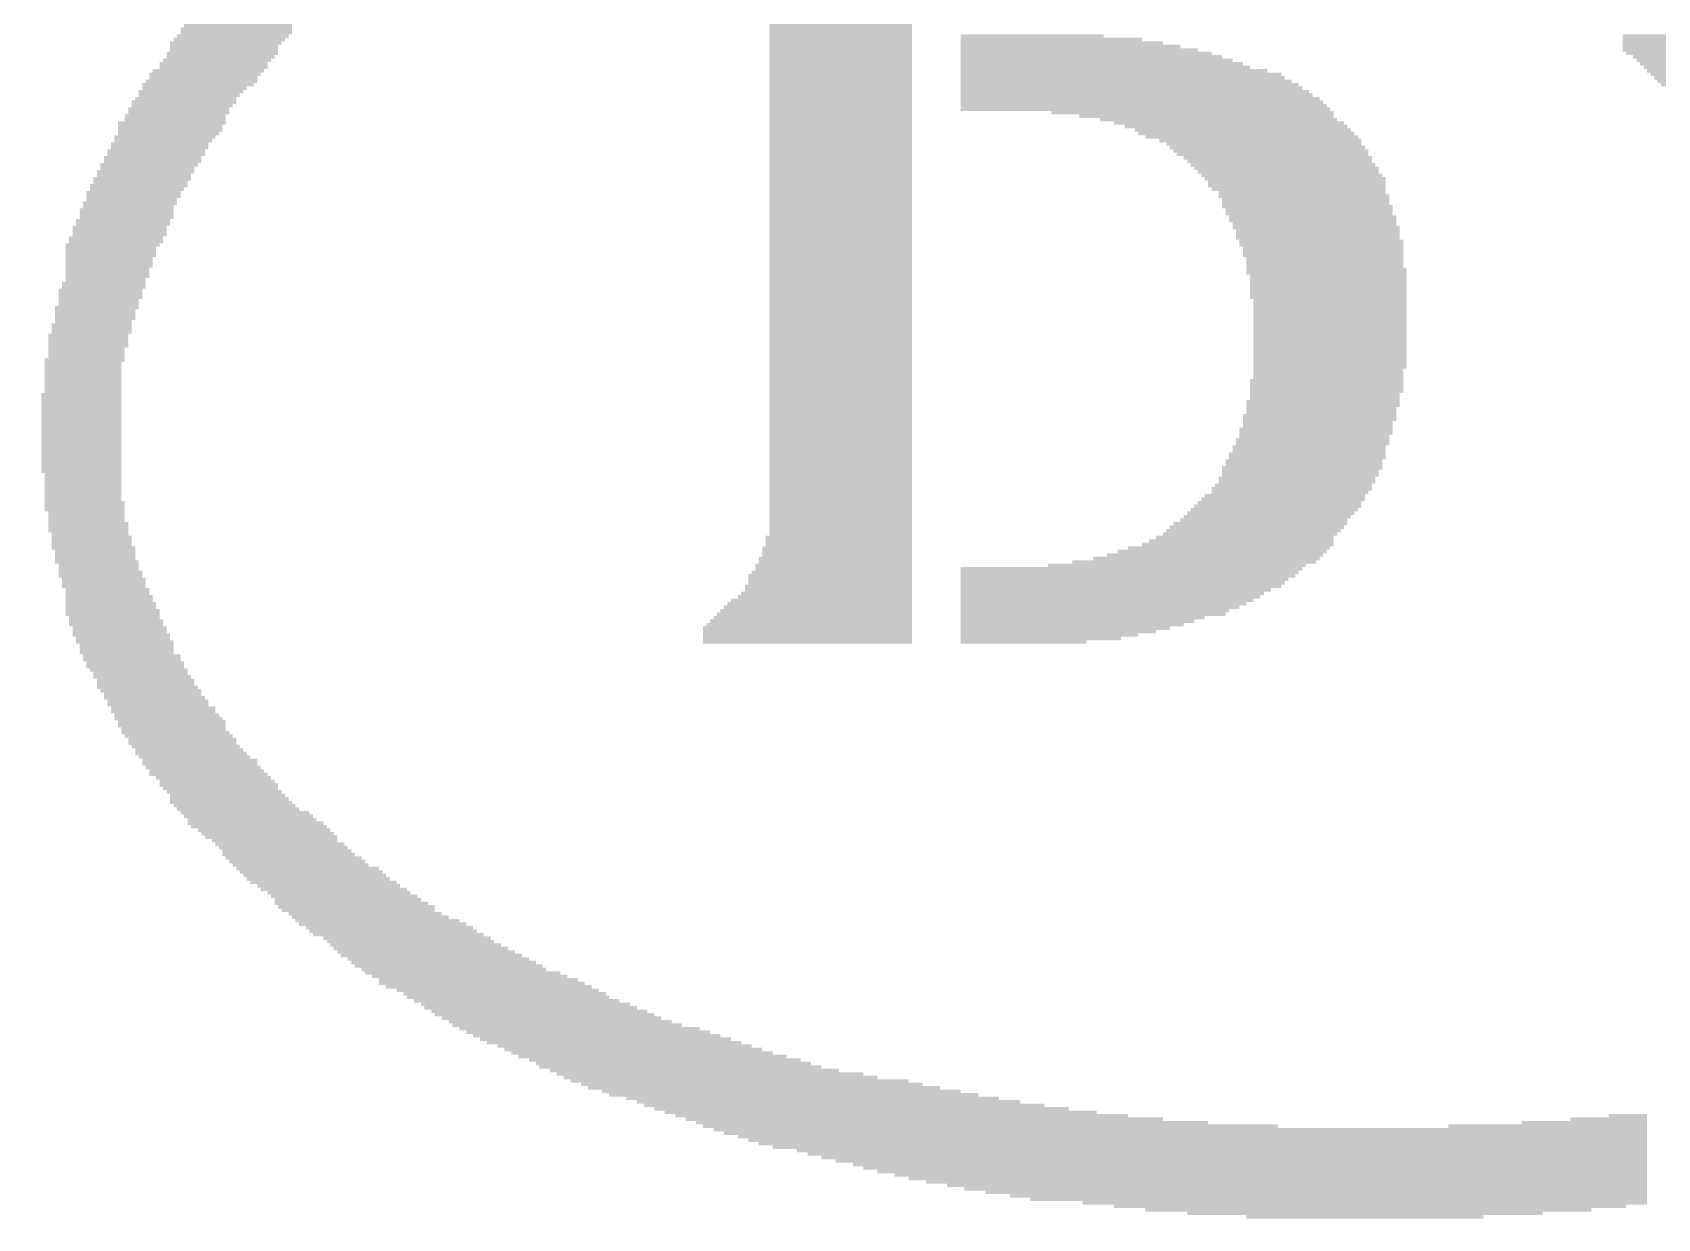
# Model space of a CAD drawing. Extents: x 0 to 87.3, y -2.5 to 56.
# Drawn here: x 33.679 to 36.286, y 21.513 to 23.415 of the extents above; entities that cross this region are included whole.
import ezdxf

# ---------------------------------------------------------------- set-up
doc = ezdxf.new("R2010")
doc.units = 0
doc.layers.add('BG_SILKSCREEN_TOP', color=254, linetype='CONTINUOUS')

msp = doc.modelspace()

# ---------------------------------------------------------------- linework, layer by layer
at = {"layer": 'BG_SILKSCREEN_TOP', "const_width": 0.02794}
for points in [[(33.933384, 23.42642), (34.095436, 23.42642)], [(34.860992, 23.42642), (35.0901, 23.42642)], [(33.911032, 23.39848), (34.073084, 23.39848)], [(33.91662, 23.409656), (34.078672, 23.409656)], [(33.91662, 23.404068), (34.073084, 23.404068)], [(33.922208, 23.415244), (34.08426, 23.415244)], [(33.927796, 23.420832), (34.089848, 23.420832)], [(34.860992, 23.420832), (35.0901, 23.420832)], [(34.860992, 23.415244), (35.0901, 23.415244)], [(34.860992, 23.409656), (35.0901, 23.409656)], [(34.860992, 23.404068), (35.0901, 23.404068)], [(34.860992, 23.39848), (35.0901, 23.39848)], [(35.168332, 23.39848), (35.39744, 23.39848)], [(36.230052, 23.39848), (36.59886, 23.39848)], [(33.894268, 23.37054), (34.05632, 23.37054)], [(33.899856, 23.387304), (34.067496, 23.387304)], [(33.899856, 23.381716), (34.061908, 23.381716)], [(33.899856, 23.376128), (34.05632, 23.376128)], [(33.905444, 23.392892), (34.073084, 23.392892)], [(34.860992, 23.392892), (35.0901, 23.392892)], [(34.860992, 23.387304), (35.0901, 23.387304)], [(34.860992, 23.381716), (35.0901, 23.381716)], [(34.860992, 23.376128), (35.0901, 23.376128)], [(34.860992, 23.37054), (35.0901, 23.37054)], [(35.168332, 23.392892), (35.458908, 23.392892)], [(35.168332, 23.387304), (35.492436, 23.387304)], [(35.168332, 23.381716), (35.520376, 23.381716)], [(35.168332, 23.376128), (35.548316, 23.376128)], [(35.168332, 23.37054), (35.570668, 23.37054)], [(36.23564, 23.392892), (36.59886, 23.392892)], [(36.246816, 23.387304), (36.59886, 23.387304)], [(36.252404, 23.381716), (36.59886, 23.381716)], [(36.257992, 23.376128), (36.59886, 23.376128)], [(36.26358, 23.37054), (36.59886, 23.37054)], [(33.883092, 23.353776), (34.039556, 23.353776)], [(33.883092, 23.348188), (34.039556, 23.348188)], [(33.88868, 23.359364), (34.045144, 23.359364)], [(33.894268, 23.364952), (34.050732, 23.364952)], [(34.860992, 23.364952), (35.0901, 23.364952)], [(34.860992, 23.359364), (35.0901, 23.359364)], [(34.860992, 23.353776), (35.0901, 23.353776)], [(34.860992, 23.348188), (35.0901, 23.348188)], [(35.168332, 23.364952), (35.587432, 23.364952)], [(35.168332, 23.359364), (35.604196, 23.359364)], [(35.168332, 23.353776), (35.62096, 23.353776)], [(35.168332, 23.348188), (35.632136, 23.348188)], [(36.269168, 23.364952), (36.59886, 23.364952)], [(36.274756, 23.359364), (36.59886, 23.359364)], [(36.280344, 23.353776), (36.59886, 23.353776)], [(36.285932, 23.348188), (36.59886, 23.348188)], [(33.855152, 23.320248), (34.006028, 23.320248)], [(33.86074, 23.325836), (34.011616, 23.325836)], [(33.866328, 23.337012), (34.022792, 23.337012)], [(33.866328, 23.331424), (34.017204, 23.331424)], [(33.871916, 23.3426), (34.033968, 23.3426)], [(34.860992, 23.3426), (35.0901, 23.3426)], [(34.860992, 23.337012), (35.0901, 23.337012)], [(34.860992, 23.331424), (35.0901, 23.331424)], [(34.860992, 23.325836), (35.0901, 23.325836)], [(34.860992, 23.320248), (35.0901, 23.320248)], [(35.168332, 23.3426), (35.660076, 23.3426)], [(35.168332, 23.337012), (35.682428, 23.337012)], [(35.168332, 23.331424), (35.688016, 23.331424)], [(35.168332, 23.325836), (35.699192, 23.325836)], [(35.168332, 23.320248), (35.710368, 23.320248)], [(36.29152, 23.3426), (36.59886, 23.3426)], [(33.838388, 23.292308), (33.989264, 23.292308)], [(33.843976, 23.297896), (33.994852, 23.297896)], [(33.849564, 23.309072), (34.00044, 23.309072)], [(33.849564, 23.303484), (33.994852, 23.303484)], [(33.855152, 23.31466), (34.006028, 23.31466)], [(34.860992, 23.31466), (35.0901, 23.31466)], [(34.860992, 23.309072), (35.0901, 23.309072)], [(34.860992, 23.303484), (35.0901, 23.303484)], [(34.860992, 23.297896), (35.0901, 23.297896)], [(34.860992, 23.292308), (35.0901, 23.292308)], [(35.168332, 23.31466), (35.715956, 23.31466)], [(35.168332, 23.309072), (35.727132, 23.309072)], [(35.168332, 23.303484), (35.73272, 23.303484)], [(35.31362, 23.297896), (35.743896, 23.297896)], [(35.358324, 23.292308), (35.749484, 23.292308)], [(33.827212, 23.269956), (33.983676, 23.269956)], [(33.8328, 23.281132), (33.989264, 23.281132)], [(33.8328, 23.275544), (33.983676, 23.275544)], [(33.838388, 23.28672), (33.989264, 23.28672)], [(34.860992, 23.28672), (35.0901, 23.28672)], [(34.860992, 23.281132), (35.0901, 23.281132)], [(34.860992, 23.275544), (35.0901, 23.275544)], [(34.860992, 23.269956), (35.0901, 23.269956)], [(35.391852, 23.28672), (35.755072, 23.28672)], [(35.414204, 23.281132), (35.76066, 23.281132)], [(35.430968, 23.275544), (35.766248, 23.275544)], [(35.447732, 23.269956), (35.766248, 23.269956)], [(33.816036, 23.25878), (33.9725, 23.25878)], [(33.816036, 23.253192), (33.966912, 23.253192)], [(33.816036, 23.247604), (33.961324, 23.247604)], [(33.816036, 23.242016), (33.961324, 23.242016)], [(33.827212, 23.264368), (33.978088, 23.264368)], [(34.860992, 23.264368), (35.0901, 23.264368)], [(34.860992, 23.25878), (35.0901, 23.25878)], [(34.860992, 23.253192), (35.0901, 23.253192)], [(34.860992, 23.247604), (35.0901, 23.247604)], [(34.860992, 23.242016), (35.0901, 23.242016)], [(35.45332, 23.264368), (35.771836, 23.264368)], [(35.464496, 23.25878), (35.783012, 23.25878)], [(35.486848, 23.253192), (35.7886, 23.253192)], [(35.498024, 23.247604), (35.794188, 23.247604)], [(35.503612, 23.242016), (35.799776, 23.242016)], [(33.799272, 23.214076), (33.94456, 23.214076)], [(33.80486, 23.225252), (33.950148, 23.225252)], [(33.80486, 23.219664), (33.950148, 23.219664)], [(33.810448, 23.236428), (33.955736, 23.236428)], [(33.810448, 23.23084), (33.955736, 23.23084)], [(34.860992, 23.236428), (35.0901, 23.236428)], [(34.860992, 23.23084), (35.0901, 23.23084)], [(34.860992, 23.225252), (35.0901, 23.225252)], [(34.860992, 23.219664), (35.0901, 23.219664)], [(34.860992, 23.214076), (35.0901, 23.214076)], [(35.5092, 23.236428), (35.805364, 23.236428)], [(35.514788, 23.23084), (35.810952, 23.23084)], [(35.525964, 23.225252), (35.810952, 23.225252)], [(35.531552, 23.219664), (35.81654, 23.219664)], [(35.53714, 23.214076), (35.822128, 23.214076)], [(33.788096, 23.191724), (33.933384, 23.191724)], [(33.793684, 23.2029), (33.938972, 23.2029)], [(33.793684, 23.197312), (33.933384, 23.197312)], [(33.799272, 23.208488), (33.938972, 23.208488)], [(34.860992, 23.208488), (35.0901, 23.208488)], [(34.860992, 23.2029), (35.0901, 23.2029)], [(34.860992, 23.197312), (35.0901, 23.197312)], [(34.860992, 23.191724), (35.0901, 23.191724)], [(35.542728, 23.208488), (35.822128, 23.208488)], [(35.548316, 23.2029), (35.827716, 23.2029)], [(35.553904, 23.197312), (35.827716, 23.197312)], [(35.559492, 23.191724), (35.833304, 23.191724)], [(33.77692, 23.169372), (33.91662, 23.169372)], [(33.77692, 23.163784), (33.91662, 23.163784)], [(33.782508, 23.180548), (33.927796, 23.180548)], [(33.782508, 23.17496), (33.922208, 23.17496)], [(33.788096, 23.186136), (33.927796, 23.186136)], [(34.860992, 23.186136), (35.0901, 23.186136)], [(34.860992, 23.180548), (35.0901, 23.180548)], [(34.860992, 23.17496), (35.0901, 23.17496)], [(34.860992, 23.169372), (35.0901, 23.169372)], [(34.860992, 23.163784), (35.0901, 23.163784)], [(35.56508, 23.186136), (35.838892, 23.186136)], [(35.56508, 23.180548), (35.838892, 23.180548)], [(35.570668, 23.17496), (35.84448, 23.17496)], [(35.581844, 23.169372), (35.850068, 23.169372)], [(35.581844, 23.163784), (35.850068, 23.163784)], [(33.765744, 23.14702), (33.905444, 23.14702)], [(33.765744, 23.141432), (33.905444, 23.141432)], [(33.765744, 23.135844), (33.905444, 23.135844)], [(33.771332, 23.158196), (33.911032, 23.158196)], [(33.771332, 23.152608), (33.911032, 23.152608)], [(34.860992, 23.158196), (35.0901, 23.158196)], [(34.860992, 23.152608), (35.0901, 23.152608)], [(34.860992, 23.14702), (35.0901, 23.14702)], [(34.860992, 23.141432), (35.0901, 23.141432)], [(34.860992, 23.135844), (35.0901, 23.135844)], [(35.587432, 23.158196), (35.850068, 23.158196)], [(35.587432, 23.152608), (35.850068, 23.152608)], [(35.587432, 23.14702), (35.850068, 23.14702)], [(35.59302, 23.141432), (35.855656, 23.141432)], [(35.59302, 23.135844), (35.855656, 23.135844)], [(33.754568, 23.11908), (33.899856, 23.11908)], [(33.754568, 23.113492), (33.894268, 23.113492)], [(33.760156, 23.130256), (33.905444, 23.130256)], [(33.760156, 23.124668), (33.899856, 23.124668)], [(34.860992, 23.130256), (35.0901, 23.130256)], [(34.860992, 23.124668), (35.0901, 23.124668)], [(34.860992, 23.11908), (35.0901, 23.11908)], [(34.860992, 23.113492), (35.0901, 23.113492)], [(35.598608, 23.130256), (35.855656, 23.130256)], [(35.598608, 23.124668), (35.861244, 23.124668)], [(35.604196, 23.11908), (35.861244, 23.11908)], [(35.604196, 23.113492), (35.861244, 23.113492)], [(33.743392, 23.09114), (33.88868, 23.09114)], [(33.743392, 23.085552), (33.883092, 23.085552)], [(33.74898, 23.102316), (33.894268, 23.102316)], [(33.74898, 23.096728), (33.88868, 23.096728)], [(33.754568, 23.107904), (33.894268, 23.107904)], [(34.860992, 23.107904), (35.0901, 23.107904)], [(34.860992, 23.102316), (35.0901, 23.102316)], [(34.860992, 23.096728), (35.0901, 23.096728)], [(34.860992, 23.09114), (35.0901, 23.09114)], [(34.860992, 23.085552), (35.0901, 23.085552)], [(35.609784, 23.107904), (35.866832, 23.107904)], [(35.609784, 23.102316), (35.866832, 23.102316)], [(35.609784, 23.096728), (35.866832, 23.096728)], [(35.615372, 23.09114), (35.87242, 23.09114)], [(35.615372, 23.085552), (35.87242, 23.085552)], [(33.732216, 23.0632), (33.871916, 23.0632)], [(33.732216, 23.057612), (33.871916, 23.057612)], [(33.737804, 23.074376), (33.877504, 23.074376)], [(33.737804, 23.068788), (33.877504, 23.068788)], [(33.743392, 23.079964), (33.877504, 23.079964)], [(34.860992, 23.079964), (35.0901, 23.079964)], [(34.860992, 23.074376), (35.0901, 23.074376)], [(34.860992, 23.068788), (35.0901, 23.068788)], [(34.860992, 23.0632), (35.0901, 23.0632)], [(34.860992, 23.057612), (35.0901, 23.057612)], [(35.62096, 23.079964), (35.87242, 23.079964)], [(35.62096, 23.074376), (35.87242, 23.074376)], [(35.62096, 23.068788), (35.878008, 23.068788)], [(35.626548, 23.0632), (35.878008, 23.0632)], [(35.626548, 23.057612), (35.878008, 23.057612)], [(33.732216, 23.052024), (33.871916, 23.052024)], [(33.732216, 23.046436), (33.866328, 23.046436)], [(33.732216, 23.040848), (33.866328, 23.040848)], [(33.732216, 23.03526), (33.866328, 23.03526)], [(34.860992, 23.052024), (35.0901, 23.052024)], [(34.860992, 23.046436), (35.0901, 23.046436)], [(34.860992, 23.040848), (35.0901, 23.040848)], [(34.860992, 23.03526), (35.0901, 23.03526)], [(35.626548, 23.052024), (35.878008, 23.052024)], [(35.626548, 23.046436), (35.878008, 23.046436)], [(35.626548, 23.040848), (35.878008, 23.040848)], [(35.632136, 23.03526), (35.878008, 23.03526)], [(33.732216, 23.029672), (33.86074, 23.029672)], [(33.732216, 23.024084), (33.86074, 23.024084)], [(33.732216, 23.018496), (33.86074, 23.018496)], [(33.732216, 23.012908), (33.855152, 23.012908)], [(33.732216, 23.00732), (33.855152, 23.00732)], [(34.860992, 23.029672), (35.0901, 23.029672)], [(34.860992, 23.024084), (35.0901, 23.024084)], [(34.860992, 23.018496), (35.0901, 23.018496)], [(34.860992, 23.012908), (35.0901, 23.012908)], [(34.860992, 23.00732), (35.0901, 23.00732)], [(35.632136, 23.029672), (35.878008, 23.029672)], [(35.632136, 23.024084), (35.883596, 23.024084)], [(35.632136, 23.018496), (35.883596, 23.018496)], [(35.632136, 23.012908), (35.883596, 23.012908)], [(35.632136, 23.00732), (35.883596, 23.00732)], [(33.72104, 22.990556), (33.849564, 22.990556)], [(33.72104, 22.984968), (33.849564, 22.984968)], [(33.72104, 22.97938), (33.843976, 22.97938)], [(33.726628, 23.001732), (33.855152, 23.001732)], [(33.726628, 22.996144), (33.849564, 22.996144)], [(34.860992, 23.001732), (35.0901, 23.001732)], [(34.860992, 22.996144), (35.0901, 22.996144)], [(34.860992, 22.990556), (35.0901, 22.990556)], [(34.860992, 22.984968), (35.0901, 22.984968)], [(34.860992, 22.97938), (35.0901, 22.97938)], [(35.632136, 23.001732), (35.883596, 23.001732)], [(35.637724, 22.996144), (35.883596, 22.996144)], [(35.637724, 22.990556), (35.883596, 22.990556)], [(35.637724, 22.984968), (35.883596, 22.984968)], [(35.637724, 22.97938), (35.883596, 22.97938)], [(33.715452, 22.962616), (33.838388, 22.962616)], [(33.715452, 22.957028), (33.838388, 22.957028)], [(33.72104, 22.973792), (33.843976, 22.973792)], [(33.72104, 22.968204), (33.843976, 22.968204)], [(34.860992, 22.973792), (35.0901, 22.973792)], [(34.860992, 22.968204), (35.0901, 22.968204)], [(34.860992, 22.962616), (35.0901, 22.962616)], [(34.860992, 22.957028), (35.0901, 22.957028)], [(35.637724, 22.973792), (35.883596, 22.973792)], [(35.637724, 22.968204), (35.883596, 22.968204)], [(35.637724, 22.962616), (35.883596, 22.962616)], [(35.637724, 22.957028), (35.883596, 22.957028)], [(33.709864, 22.934676), (33.8328, 22.934676)], [(33.709864, 22.929088), (33.8328, 22.929088)], [(33.715452, 22.95144), (33.838388, 22.95144)], [(33.715452, 22.945852), (33.838388, 22.945852)], [(33.715452, 22.940264), (33.8328, 22.940264)], [(34.860992, 22.95144), (35.0901, 22.95144)], [(34.860992, 22.945852), (35.0901, 22.945852)], [(34.860992, 22.940264), (35.0901, 22.940264)], [(34.860992, 22.934676), (35.0901, 22.934676)], [(34.860992, 22.929088), (35.0901, 22.929088)], [(35.637724, 22.95144), (35.883596, 22.95144)], [(35.637724, 22.945852), (35.883596, 22.945852)], [(35.637724, 22.940264), (35.883596, 22.940264)], [(35.637724, 22.934676), (35.883596, 22.934676)], [(35.637724, 22.929088), (35.883596, 22.929088)], [(33.704276, 22.917912), (33.827212, 22.917912)], [(33.704276, 22.912324), (33.827212, 22.912324)], [(33.704276, 22.906736), (33.827212, 22.906736)], [(33.704276, 22.901148), (33.827212, 22.901148)], [(33.709864, 22.9235), (33.8328, 22.9235)], [(34.860992, 22.9235), (35.0901, 22.9235)], [(34.860992, 22.917912), (35.0901, 22.917912)], [(34.860992, 22.912324), (35.0901, 22.912324)], [(34.860992, 22.906736), (35.0901, 22.906736)], [(34.860992, 22.901148), (35.0901, 22.901148)], [(35.637724, 22.9235), (35.883596, 22.9235)], [(35.637724, 22.917912), (35.883596, 22.917912)], [(35.637724, 22.912324), (35.883596, 22.912324)], [(35.637724, 22.906736), (35.883596, 22.906736)], [(35.637724, 22.901148), (35.883596, 22.901148)], [(33.698688, 22.878796), (33.821624, 22.878796)], [(33.704276, 22.89556), (33.821624, 22.89556)], [(33.704276, 22.889972), (33.821624, 22.889972)], [(33.704276, 22.884384), (33.821624, 22.884384)], [(34.860992, 22.89556), (35.0901, 22.89556)], [(34.860992, 22.889972), (35.0901, 22.889972)], [(34.860992, 22.884384), (35.0901, 22.884384)], [(34.860992, 22.878796), (35.0901, 22.878796)], [(35.637724, 22.89556), (35.883596, 22.89556)], [(35.637724, 22.889972), (35.883596, 22.889972)], [(35.637724, 22.884384), (35.878008, 22.884384)], [(35.637724, 22.878796), (35.878008, 22.878796)], [(33.698688, 22.873208), (33.821624, 22.873208)], [(33.698688, 22.86762), (33.821624, 22.86762)], [(33.698688, 22.862032), (33.821624, 22.862032)], [(33.698688, 22.856444), (33.821624, 22.856444)], [(33.698688, 22.850856), (33.821624, 22.850856)], [(34.860992, 22.873208), (35.0901, 22.873208)], [(34.860992, 22.86762), (35.0901, 22.86762)], [(34.860992, 22.862032), (35.0901, 22.862032)], [(34.860992, 22.856444), (35.0901, 22.856444)], [(34.860992, 22.850856), (35.0901, 22.850856)], [(35.637724, 22.873208), (35.878008, 22.873208)], [(35.637724, 22.86762), (35.878008, 22.86762)], [(35.637724, 22.862032), (35.878008, 22.862032)], [(35.637724, 22.856444), (35.878008, 22.856444)], [(35.637724, 22.850856), (35.878008, 22.850856)], [(33.6931, 22.822916), (33.821624, 22.822916)], [(33.698688, 22.845268), (33.821624, 22.845268)], [(33.698688, 22.83968), (33.821624, 22.83968)], [(33.698688, 22.834092), (33.821624, 22.834092)], [(33.698688, 22.828504), (33.821624, 22.828504)], [(34.860992, 22.845268), (35.0901, 22.845268)], [(34.860992, 22.83968), (35.0901, 22.83968)], [(34.860992, 22.834092), (35.0901, 22.834092)], [(34.860992, 22.828504), (35.0901, 22.828504)], [(34.860992, 22.822916), (35.0901, 22.822916)], [(35.632136, 22.845268), (35.87242, 22.845268)], [(35.632136, 22.83968), (35.87242, 22.83968)], [(35.632136, 22.834092), (35.87242, 22.834092)], [(35.632136, 22.828504), (35.87242, 22.828504)], [(35.632136, 22.822916), (35.866832, 22.822916)], [(33.6931, 22.817328), (33.821624, 22.817328)], [(33.6931, 22.81174), (33.821624, 22.81174)], [(33.6931, 22.806152), (33.821624, 22.806152)], [(33.6931, 22.800564), (33.821624, 22.800564)], [(34.860992, 22.817328), (35.0901, 22.817328)], [(34.860992, 22.81174), (35.0901, 22.81174)], [(34.860992, 22.806152), (35.0901, 22.806152)], [(34.860992, 22.800564), (35.0901, 22.800564)], [(35.626548, 22.81174), (35.866832, 22.81174)], [(35.626548, 22.806152), (35.866832, 22.806152)], [(35.626548, 22.800564), (35.861244, 22.800564)], [(35.632136, 22.817328), (35.866832, 22.817328)], [(33.6931, 22.794976), (33.821624, 22.794976)], [(33.6931, 22.789388), (33.821624, 22.789388)], [(33.6931, 22.7838), (33.821624, 22.7838)], [(33.6931, 22.778212), (33.821624, 22.778212)], [(33.6931, 22.772624), (33.821624, 22.772624)], [(34.860992, 22.794976), (35.0901, 22.794976)], [(34.860992, 22.789388), (35.0901, 22.789388)], [(34.860992, 22.7838), (35.0901, 22.7838)], [(34.860992, 22.778212), (35.0901, 22.778212)], [(34.860992, 22.772624), (35.0901, 22.772624)], [(35.62096, 22.789388), (35.861244, 22.789388)], [(35.62096, 22.7838), (35.861244, 22.7838)], [(35.62096, 22.778212), (35.855656, 22.778212)], [(35.62096, 22.772624), (35.855656, 22.772624)], [(35.626548, 22.794976), (35.861244, 22.794976)], [(33.6931, 22.767036), (33.821624, 22.767036)], [(33.6931, 22.761448), (33.821624, 22.761448)], [(33.6931, 22.75586), (33.821624, 22.75586)], [(33.6931, 22.750272), (33.821624, 22.750272)], [(33.6931, 22.744684), (33.821624, 22.744684)], [(34.860992, 22.767036), (35.0901, 22.767036)], [(34.860992, 22.761448), (35.0901, 22.761448)], [(34.860992, 22.75586), (35.0901, 22.75586)], [(34.860992, 22.750272), (35.0901, 22.750272)], [(34.860992, 22.744684), (35.0901, 22.744684)], [(35.609784, 22.750272), (35.850068, 22.750272)], [(35.609784, 22.744684), (35.850068, 22.744684)], [(35.615372, 22.767036), (35.855656, 22.767036)], [(35.615372, 22.761448), (35.850068, 22.761448)], [(35.615372, 22.75586), (35.850068, 22.75586)], [(33.6931, 22.739096), (33.821624, 22.739096)], [(33.6931, 22.733508), (33.821624, 22.733508)], [(33.6931, 22.72792), (33.821624, 22.72792)], [(33.6931, 22.722332), (33.821624, 22.722332)], [(34.860992, 22.739096), (35.0901, 22.739096)], [(34.860992, 22.733508), (35.0901, 22.733508)], [(34.860992, 22.72792), (35.0901, 22.72792)], [(34.860992, 22.722332), (35.0901, 22.722332)], [(35.598608, 22.72792), (35.84448, 22.72792)], [(35.598608, 22.722332), (35.838892, 22.722332)], [(35.604196, 22.739096), (35.84448, 22.739096)], [(35.604196, 22.733508), (35.84448, 22.733508)], [(33.698688, 22.716744), (33.821624, 22.716744)], [(33.698688, 22.711156), (33.821624, 22.711156)], [(33.698688, 22.705568), (33.821624, 22.705568)], [(33.698688, 22.69998), (33.821624, 22.69998)], [(33.698688, 22.694392), (33.821624, 22.694392)], [(34.860992, 22.716744), (35.0901, 22.716744)], [(34.860992, 22.711156), (35.0901, 22.711156)], [(34.860992, 22.705568), (35.0901, 22.705568)], [(34.860992, 22.69998), (35.0901, 22.69998)], [(34.860992, 22.694392), (35.0901, 22.694392)], [(35.587432, 22.705568), (35.833304, 22.705568)], [(35.587432, 22.69998), (35.827716, 22.69998)], [(35.587432, 22.694392), (35.827716, 22.694392)], [(35.59302, 22.716744), (35.838892, 22.716744)], [(35.59302, 22.711156), (35.833304, 22.711156)], [(33.698688, 22.688804), (33.821624, 22.688804)], [(33.698688, 22.683216), (33.821624, 22.683216)], [(33.698688, 22.677628), (33.821624, 22.677628)], [(33.698688, 22.67204), (33.821624, 22.67204)], [(33.698688, 22.666452), (33.821624, 22.666452)], [(34.860992, 22.688804), (35.0901, 22.688804)], [(34.860992, 22.683216), (35.0901, 22.683216)], [(34.860992, 22.677628), (35.0901, 22.677628)], [(34.860992, 22.67204), (35.0901, 22.67204)], [(34.860992, 22.666452), (35.0901, 22.666452)], [(35.570668, 22.67204), (35.810952, 22.67204)], [(35.570668, 22.666452), (35.810952, 22.666452)], [(35.576256, 22.677628), (35.81654, 22.677628)], [(35.581844, 22.688804), (35.822128, 22.688804)], [(35.581844, 22.683216), (35.81654, 22.683216)], [(33.698688, 22.660864), (33.821624, 22.660864)], [(33.704276, 22.655276), (33.821624, 22.655276)], [(33.704276, 22.649688), (33.827212, 22.649688)], [(33.704276, 22.6441), (33.827212, 22.6441)], [(34.860992, 22.660864), (35.0901, 22.660864)], [(34.860992, 22.655276), (35.0901, 22.655276)], [(34.860992, 22.649688), (35.0901, 22.649688)], [(34.860992, 22.6441), (35.0901, 22.6441)], [(35.542728, 22.6441), (35.7886, 22.6441)], [(35.548316, 22.649688), (35.794188, 22.649688)], [(35.553904, 22.655276), (35.799776, 22.655276)], [(35.559492, 22.660864), (35.805364, 22.660864)], [(33.704276, 22.638512), (33.827212, 22.638512)], [(33.704276, 22.632924), (33.827212, 22.632924)], [(33.704276, 22.627336), (33.827212, 22.627336)], [(33.709864, 22.621748), (33.827212, 22.621748)], [(33.709864, 22.61616), (33.8328, 22.61616)], [(34.860992, 22.638512), (35.0901, 22.638512)], [(34.860992, 22.632924), (35.0901, 22.632924)], [(34.860992, 22.627336), (35.0901, 22.627336)], [(34.860992, 22.621748), (35.0901, 22.621748)], [(34.860992, 22.61616), (35.0901, 22.61616)], [(35.5092, 22.61616), (35.766248, 22.61616)], [(35.520376, 22.621748), (35.771836, 22.621748)], [(35.525964, 22.627336), (35.777424, 22.627336)], [(35.531552, 22.632924), (35.783012, 22.632924)], [(35.53714, 22.638512), (35.7886, 22.638512)], [(33.709864, 22.610572), (33.8328, 22.610572)], [(33.709864, 22.604984), (33.8328, 22.604984)], [(33.709864, 22.599396), (33.8328, 22.599396)], [(33.715452, 22.593808), (33.838388, 22.593808)], [(33.715452, 22.58822), (33.838388, 22.58822)], [(34.855404, 22.593808), (35.0901, 22.593808)], [(34.855404, 22.58822), (35.0901, 22.58822)], [(34.860992, 22.610572), (35.0901, 22.610572)], [(34.860992, 22.604984), (35.0901, 22.604984)], [(34.860992, 22.599396), (35.0901, 22.599396)], [(35.470084, 22.58822), (35.749484, 22.58822)], [(35.48126, 22.593808), (35.755072, 22.593808)], [(35.492436, 22.599396), (35.76066, 22.599396)], [(35.498024, 22.604984), (35.766248, 22.604984)], [(35.503612, 22.610572), (35.766248, 22.610572)], [(33.715452, 22.582632), (33.838388, 22.582632)], [(33.715452, 22.577044), (33.843976, 22.577044)], [(33.72104, 22.571456), (33.843976, 22.571456)], [(33.72104, 22.565868), (33.843976, 22.565868)], [(34.849816, 22.577044), (35.0901, 22.577044)], [(34.849816, 22.571456), (35.0901, 22.571456)], [(34.849816, 22.565868), (35.0901, 22.565868)], [(34.855404, 22.582632), (35.0901, 22.582632)], [(35.403028, 22.565868), (35.715956, 22.565868)], [(35.419792, 22.571456), (35.721544, 22.571456)], [(35.436556, 22.577044), (35.738308, 22.577044)], [(35.458908, 22.582632), (35.743896, 22.582632)], [(33.72104, 22.56028), (33.843976, 22.56028)], [(33.72104, 22.554692), (33.849564, 22.554692)], [(33.726628, 22.549104), (33.849564, 22.549104)], [(33.726628, 22.543516), (33.849564, 22.543516)], [(33.726628, 22.537928), (33.855152, 22.537928)], [(34.833052, 22.537928), (35.0901, 22.537928)], [(34.83864, 22.549104), (35.0901, 22.549104)], [(34.83864, 22.543516), (35.0901, 22.543516)], [(34.844228, 22.56028), (35.0901, 22.56028)], [(34.844228, 22.554692), (35.0901, 22.554692)], [(35.168332, 22.543516), (35.688016, 22.543516)], [(35.168332, 22.537928), (35.682428, 22.537928)], [(35.308032, 22.549104), (35.693604, 22.549104)], [(35.347148, 22.554692), (35.70478, 22.554692)], [(35.380676, 22.56028), (35.710368, 22.56028)], [(33.732216, 22.53234), (33.855152, 22.53234)], [(33.732216, 22.526752), (33.86074, 22.526752)], [(33.732216, 22.521164), (33.86074, 22.521164)], [(33.732216, 22.515576), (33.86074, 22.515576)], [(33.732216, 22.509988), (33.866328, 22.509988)], [(34.821876, 22.515576), (35.0901, 22.515576)], [(34.821876, 22.509988), (35.0901, 22.509988)], [(34.827464, 22.53234), (35.0901, 22.53234)], [(34.827464, 22.526752), (35.0901, 22.526752)], [(34.827464, 22.521164), (35.0901, 22.521164)], [(35.168332, 22.53234), (35.665664, 22.53234)], [(35.168332, 22.526752), (35.654488, 22.526752)], [(35.168332, 22.521164), (35.6489, 22.521164)], [(35.168332, 22.515576), (35.637724, 22.515576)], [(35.168332, 22.509988), (35.626548, 22.509988)], [(33.732216, 22.5044), (33.866328, 22.5044)], [(33.732216, 22.498812), (33.871916, 22.498812)], [(33.732216, 22.493224), (33.871916, 22.493224)], [(33.737804, 22.487636), (33.877504, 22.487636)], [(34.793936, 22.487636), (35.0901, 22.487636)], [(34.799524, 22.493224), (35.0901, 22.493224)], [(34.8107, 22.498812), (35.0901, 22.498812)], [(34.816288, 22.5044), (35.0901, 22.5044)], [(35.168332, 22.5044), (35.615372, 22.5044)], [(35.168332, 22.498812), (35.598608, 22.498812)], [(35.168332, 22.493224), (35.59302, 22.493224)], [(35.168332, 22.487636), (35.559492, 22.487636)], [(33.737804, 22.482048), (33.877504, 22.482048)], [(33.737804, 22.47646), (33.883092, 22.47646)], [(33.743392, 22.470872), (33.883092, 22.470872)], [(33.743392, 22.465284), (33.883092, 22.465284)], [(33.743392, 22.459696), (33.88868, 22.459696)], [(34.765996, 22.459696), (35.0901, 22.459696)], [(34.771584, 22.465284), (35.0901, 22.465284)], [(34.777172, 22.470872), (35.0901, 22.470872)], [(34.78276, 22.47646), (35.0901, 22.47646)], [(34.788348, 22.482048), (35.0901, 22.482048)], [(35.168332, 22.482048), (35.542728, 22.482048)], [(35.168332, 22.47646), (35.525964, 22.47646)], [(35.168332, 22.470872), (35.503612, 22.470872)], [(35.168332, 22.465284), (35.48126, 22.465284)], [(35.168332, 22.459696), (35.45332, 22.459696)], [(33.74898, 22.454108), (33.88868, 22.454108)], [(33.74898, 22.44852), (33.894268, 22.44852)], [(33.754568, 22.442932), (33.894268, 22.442932)], [(33.754568, 22.437344), (33.899856, 22.437344)], [(33.754568, 22.431756), (33.899856, 22.431756)], [(34.75482, 22.44852), (35.0901, 22.44852)], [(34.760408, 22.454108), (35.0901, 22.454108)], [(35.168332, 22.454108), (35.42538, 22.454108)], [(35.168332, 22.44852), (35.3695, 22.44852)], [(33.760156, 22.426168), (33.905444, 22.426168)], [(33.760156, 22.42058), (33.905444, 22.42058)], [(33.765744, 22.414992), (33.905444, 22.414992)], [(33.765744, 22.409404), (33.905444, 22.409404)], [(33.771332, 22.403816), (33.91662, 22.403816)], [(33.77692, 22.398228), (33.91662, 22.398228)], [(33.77692, 22.39264), (33.922208, 22.39264)], [(33.782508, 22.387052), (33.922208, 22.387052)], [(33.782508, 22.381464), (33.927796, 22.381464)], [(33.782508, 22.375876), (33.927796, 22.375876)], [(33.788096, 22.370288), (33.933384, 22.370288)], [(33.793684, 22.3647), (33.938972, 22.3647)], [(33.793684, 22.359112), (33.938972, 22.359112)], [(33.799272, 22.353524), (33.94456, 22.353524)], [(33.799272, 22.347936), (33.950148, 22.347936)], [(33.80486, 22.342348), (33.950148, 22.342348)], [(33.80486, 22.33676), (33.955736, 22.33676)], [(33.810448, 22.331172), (33.961324, 22.331172)], [(33.810448, 22.325584), (33.961324, 22.325584)], [(33.816036, 22.319996), (33.9725, 22.319996)], [(33.816036, 22.314408), (33.9725, 22.314408)], [(33.821624, 22.30882), (33.978088, 22.30882)], [(33.821624, 22.303232), (33.983676, 22.303232)], [(33.827212, 22.297644), (33.989264, 22.297644)], [(33.8328, 22.292056), (33.989264, 22.292056)], [(33.8328, 22.286468), (33.989264, 22.286468)], [(33.838388, 22.28088), (33.994852, 22.28088)], [(33.843976, 22.275292), (34.00044, 22.275292)], [(33.843976, 22.269704), (34.006028, 22.269704)], [(33.849564, 22.264116), (34.006028, 22.264116)], [(33.855152, 22.258528), (34.011616, 22.258528)], [(33.855152, 22.25294), (34.017204, 22.25294)], [(33.86074, 22.247352), (34.022792, 22.247352)], [(33.866328, 22.241764), (34.02838, 22.241764)], [(33.866328, 22.236176), (34.039556, 22.236176)], [(33.877504, 22.230588), (34.039556, 22.230588)], [(33.883092, 22.225), (34.045144, 22.225)], [(33.883092, 22.219412), (34.050732, 22.219412)], [(33.88868, 22.213824), (34.05632, 22.213824)], [(33.894268, 22.208236), (34.061908, 22.208236)], [(33.899856, 22.202648), (34.067496, 22.202648)], [(33.899856, 22.19706), (34.073084, 22.19706)], [(33.899856, 22.191472), (34.073084, 22.191472)], [(33.905444, 22.185884), (34.078672, 22.185884)], [(33.911032, 22.180296), (34.08426, 22.180296)], [(33.91662, 22.174708), (34.089848, 22.174708)], [(33.922208, 22.16912), (34.095436, 22.16912)], [(33.927796, 22.163532), (34.101024, 22.163532)], [(33.927796, 22.157944), (34.106612, 22.157944)], [(33.933384, 22.152356), (34.123376, 22.152356)], [(33.94456, 22.146768), (34.128964, 22.146768)], [(33.950148, 22.14118), (34.134552, 22.14118)], [(33.955736, 22.135592), (34.145728, 22.135592)], [(33.966912, 22.130004), (34.151316, 22.130004)], [(33.9725, 22.124416), (34.156904, 22.124416)], [(33.978088, 22.118828), (34.162492, 22.118828)], [(33.983676, 22.11324), (34.16808, 22.11324)], [(33.983676, 22.107652), (34.16808, 22.107652)], [(33.989264, 22.102064), (34.179256, 22.102064)], [(33.994852, 22.096476), (34.184844, 22.096476)], [(34.00044, 22.090888), (34.190432, 22.090888)], [(34.006028, 22.0853), (34.19602, 22.0853)], [(34.011616, 22.079712), (34.207196, 22.079712)], [(34.017204, 22.074124), (34.212784, 22.074124)], [(34.022792, 22.068536), (34.218372, 22.068536)], [(34.02838, 22.062948), (34.235136, 22.062948)], [(34.039556, 22.05736), (34.240724, 22.05736)], [(34.045144, 22.051772), (34.246312, 22.051772)], [(34.05632, 22.046184), (34.2519, 22.046184)], [(34.061908, 22.040596), (34.263076, 22.040596)], [(34.067496, 22.035008), (34.268664, 22.035008)], [(34.067496, 22.02942), (34.27984, 22.02942)], [(34.073084, 22.023832), (34.285428, 22.023832)], [(34.078672, 22.018244), (34.296604, 22.018244)], [(34.089848, 22.012656), (34.302192, 22.012656)], [(34.095436, 22.007068), (34.313368, 22.007068)], [(34.101024, 22.00148), (34.324544, 22.00148)], [(34.106612, 21.995892), (34.324544, 21.995892)], [(34.117788, 21.990304), (34.33572, 21.990304)], [(34.123376, 21.984716), (34.346896, 21.984716)], [(34.128964, 21.979128), (34.36366, 21.979128)], [(34.145728, 21.97354), (34.374836, 21.97354)], [(34.151316, 21.967952), (34.386012, 21.967952)], [(34.156904, 21.962364), (34.3916, 21.962364)], [(34.162492, 21.956776), (34.402776, 21.956776)], [(34.16808, 21.951188), (34.413952, 21.951188)], [(34.173668, 21.9456), (34.41954, 21.9456)], [(34.184844, 21.940012), (34.430716, 21.940012)], [(34.190432, 21.934424), (34.441892, 21.934424)], [(34.19602, 21.928836), (34.453068, 21.928836)], [(34.207196, 21.923248), (34.464244, 21.923248)], [(34.212784, 21.91766), (34.47542, 21.91766)], [(34.22396, 21.912072), (34.486596, 21.912072)], [(34.235136, 21.906484), (34.497772, 21.906484)], [(34.235136, 21.900896), (34.50336, 21.900896)], [(34.246312, 21.895308), (34.525712, 21.895308)], [(34.263076, 21.88972), (34.536888, 21.88972)], [(34.274252, 21.884132), (34.553652, 21.884132)], [(34.27984, 21.878544), (34.564828, 21.878544)], [(34.291016, 21.872956), (34.576004, 21.872956)], [(34.302192, 21.867368), (34.58718, 21.867368)], [(34.30778, 21.86178), (34.598356, 21.86178)], [(34.318956, 21.856192), (34.603944, 21.856192)], [(34.324544, 21.850604), (34.620708, 21.850604)], [(34.33572, 21.845016), (34.637472, 21.845016)], [(34.346896, 21.839428), (34.648648, 21.839428)], [(34.352484, 21.83384), (34.665412, 21.83384)], [(34.36366, 21.828252), (34.676588, 21.828252)], [(34.374836, 21.822664), (34.687764, 21.822664)], [(34.386012, 21.817076), (34.704528, 21.817076)], [(34.397188, 21.811488), (34.721292, 21.811488)], [(34.408364, 21.8059), (34.749232, 21.8059)], [(34.425128, 21.800312), (34.765996, 21.800312)], [(34.436304, 21.794724), (34.78276, 21.794724)], [(34.44748, 21.789136), (34.799524, 21.789136)], [(34.458656, 21.783548), (34.816288, 21.783548)], [(34.47542, 21.77796), (34.833052, 21.77796)], [(34.486596, 21.772372), (34.849816, 21.772372)], [(34.492184, 21.766784), (34.86658, 21.766784)], [(34.508948, 21.761196), (34.888932, 21.761196)], [(34.520124, 21.755608), (34.911284, 21.755608)], [(34.5313, 21.75002), (34.928048, 21.75002)], [(34.542476, 21.744432), (34.944812, 21.744432)], [(34.55924, 21.738844), (34.972752, 21.738844)], [(34.570416, 21.733256), (35.011868, 21.733256)], [(34.592768, 21.727668), (35.03422, 21.727668)], [(34.603944, 21.72208), (35.084512, 21.72208)], [(34.631884, 21.716492), (35.106864, 21.716492)], [(34.648648, 21.710904), (35.134804, 21.710904)], [(34.659824, 21.705316), (35.168332, 21.705316)], [(34.676588, 21.699728), (35.196272, 21.699728)], [(34.693352, 21.69414), (35.2298, 21.69414)], [(34.710116, 21.688552), (35.263328, 21.688552)], [(34.72688, 21.682964), (35.302444, 21.682964)], [(34.743644, 21.677376), (35.34156, 21.677376)], [(34.75482, 21.671788), (35.386264, 21.671788)], [(34.771584, 21.6662), (35.436556, 21.6662)], [(34.788348, 21.660612), (35.492436, 21.660612)], [(34.8107, 21.655024), (35.56508, 21.655024)], [(34.827464, 21.649436), (35.67684, 21.649436)], [(35.950652, 21.649436), (36.269168, 21.649436)], [(36.068, 21.655024), (36.269168, 21.655024)], [(36.146232, 21.660612), (36.269168, 21.660612)], [(36.2077, 21.6662), (36.269168, 21.6662)], [(34.844228, 21.643848), (36.269168, 21.643848)], [(34.86658, 21.63826), (36.269168, 21.63826)], [(34.905696, 21.632672), (36.269168, 21.632672)], [(34.92246, 21.627084), (36.269168, 21.627084)], [(34.944812, 21.621496), (36.269168, 21.621496)], [(34.967164, 21.615908), (36.269168, 21.615908)], [(34.995104, 21.61032), (36.269168, 21.61032)], [(35.011868, 21.604732), (36.269168, 21.604732)], [(35.03422, 21.599144), (36.269168, 21.599144)], [(35.06216, 21.593556), (36.269168, 21.593556)], [(35.084512, 21.587968), (36.269168, 21.587968)], [(35.112452, 21.58238), (36.269168, 21.58238)], [(35.14598, 21.576792), (36.269168, 21.576792)], [(35.17392, 21.571204), (36.269168, 21.571204)], [(35.207448, 21.565616), (36.269168, 21.565616)], [(35.246564, 21.560028), (36.269168, 21.560028)], [(35.280092, 21.55444), (36.269168, 21.55444)], [(35.363912, 21.548852), (36.269168, 21.548852)], [(35.414204, 21.543264), (36.23564, 21.543264)], [(35.464496, 21.537676), (36.17976, 21.537676)], [(35.531552, 21.532088), (36.101528, 21.532088)], [(35.626548, 21.5265), (36.006532, 21.5265)]]:
    msp.add_lwpolyline(points, dxfattribs=at)

doc.saveas('drawing.dxf')
